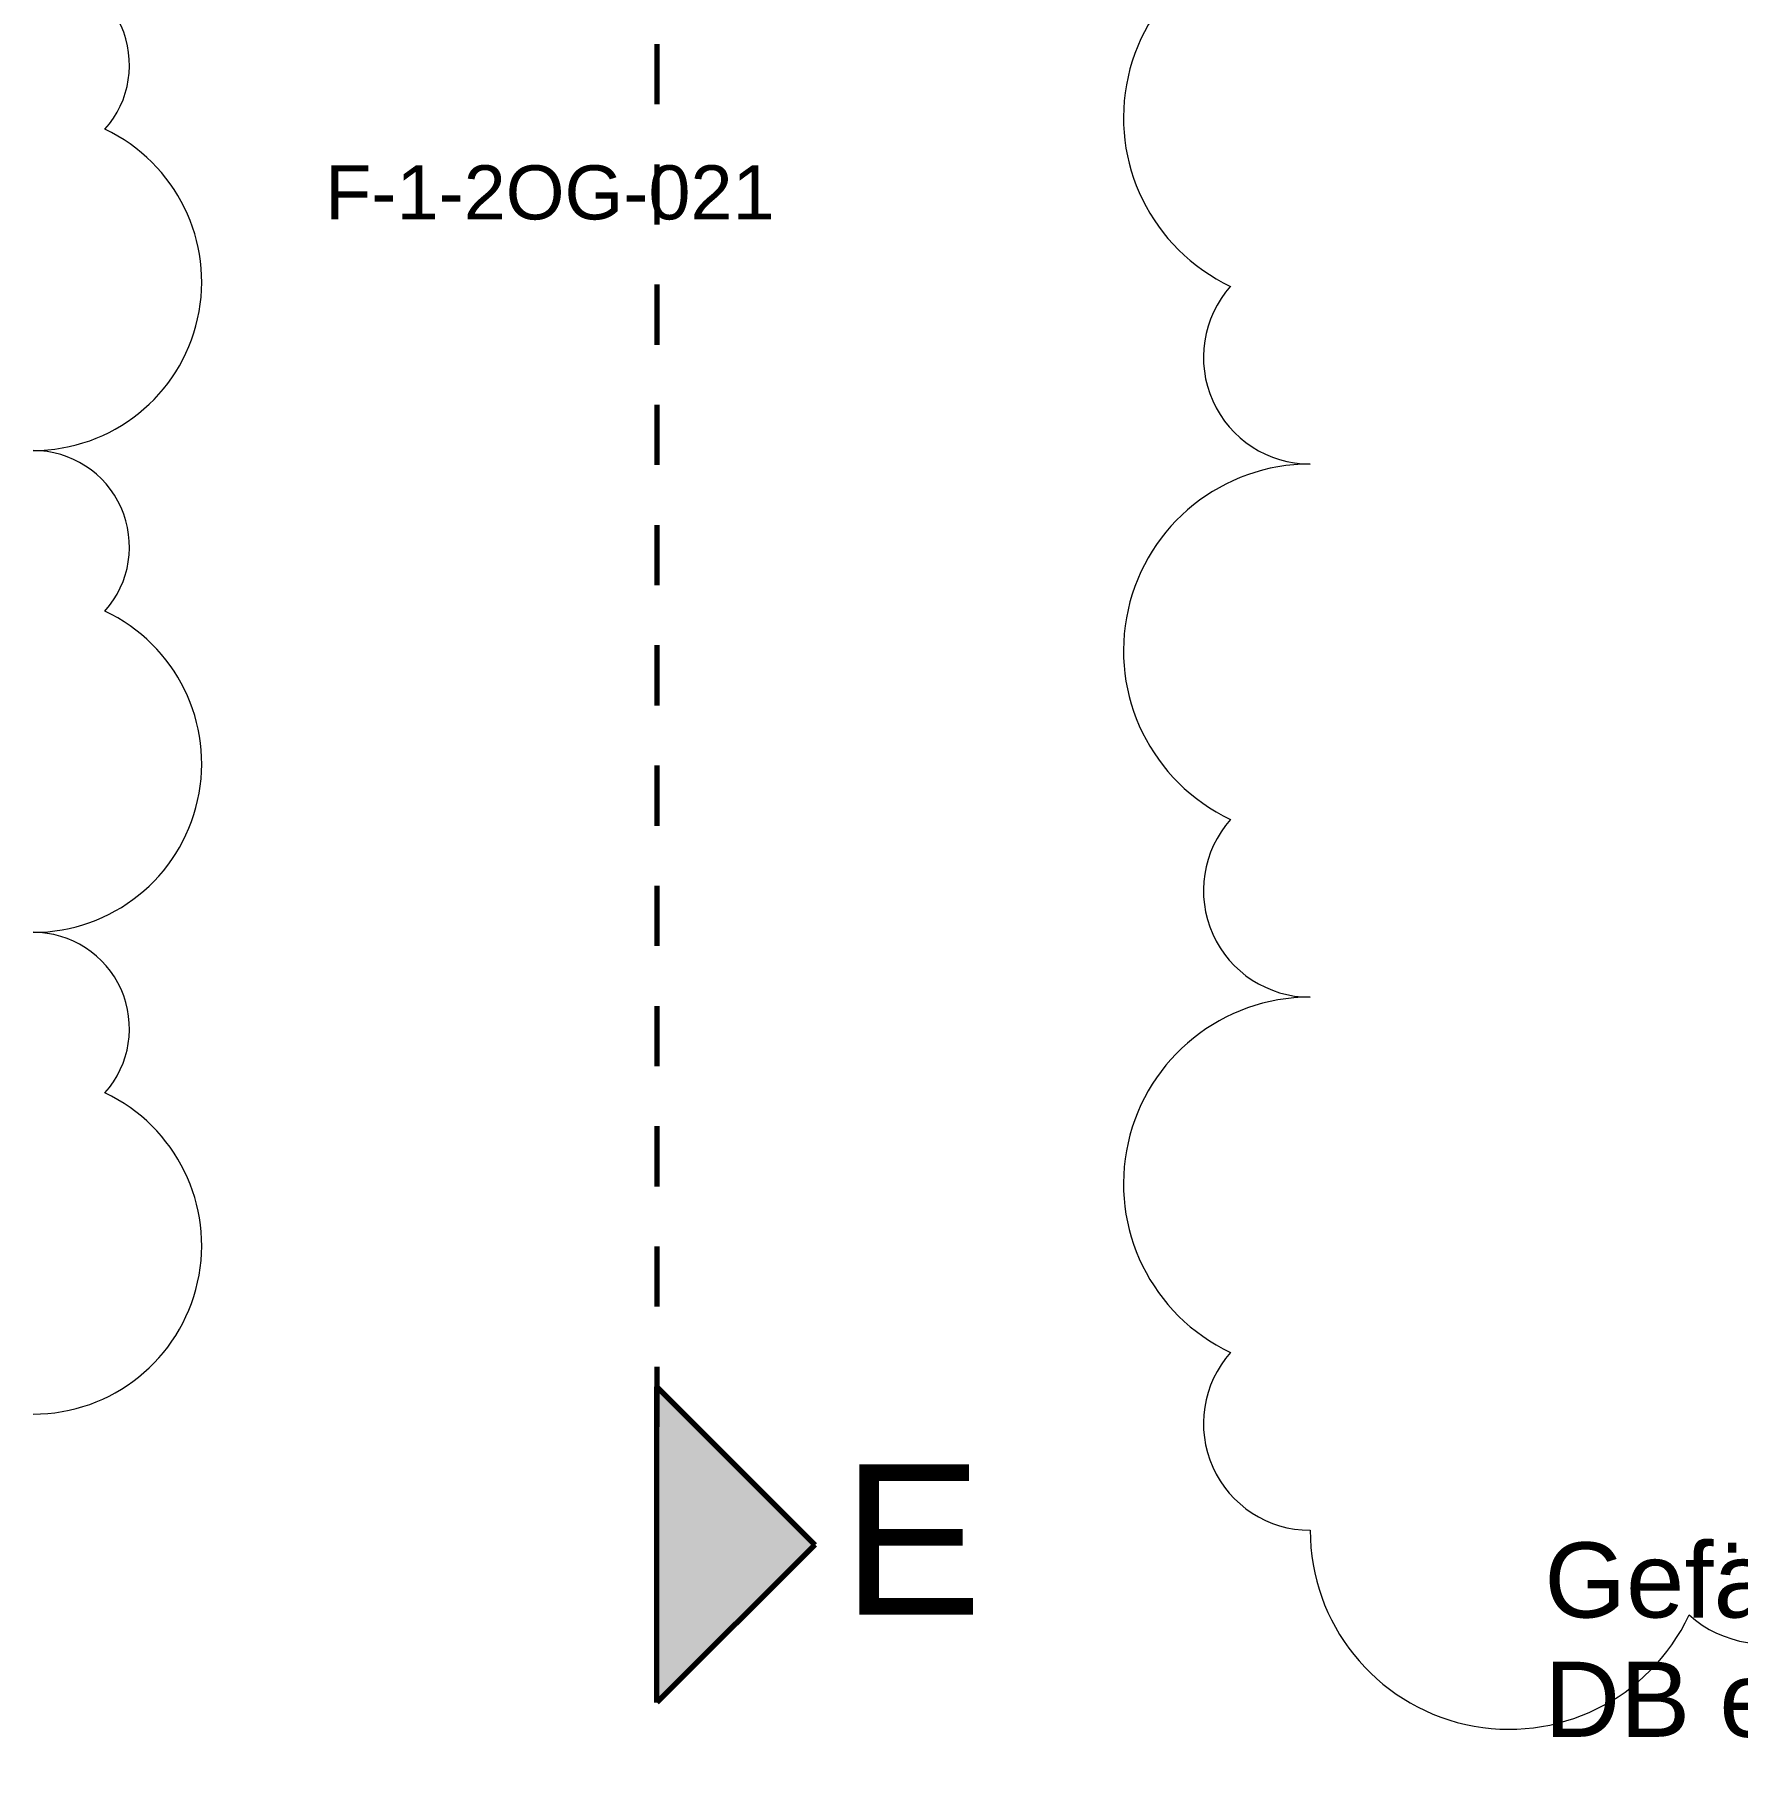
# Model space of a CAD drawing. Header units: metres. Extents: x 3 to 50, y 58.8 to 100.4.
# Drawn here: x 12.57 to 15.403, y 67.497 to 70.367 of the extents above; entities that cross this region are included whole.
import ezdxf

# ---------------------------------------------------------------- set-up
doc = ezdxf.new("R2010")
doc.units = ezdxf.units.M
doc.linetypes.add('Achse', pattern=[0.009, 0.005, -0.002, 0, -0.002])
for name, color, linetype, lineweight in [('A-GLAZ-IDEN_', 152, 'Continuous', 9), ('G-ANNO-REVC-IDEN_', 71, 'Continuous', 9), ('G-ANNO-REVC_', 71, 'Continuous', 9), ('G-ANNO-SYMB_', 111, 'Continuous', 9)]:
    doc.layers.add(name, color=color, linetype=linetype, lineweight=lineweight)
doc.styles.add('Arial_2', font='arial.ttf', dxfattribs={"height": 0.125})
doc.styles.add('Arial_3', font='arial.ttf', dxfattribs={"height": 0.09})
doc.styles.add('Arial_8', font='arial.ttf', dxfattribs={"height": 0.25})

# ---------------------------------------------------------------- blocks, each defined once
blk = doc.blocks.new('Schnitt - 100_Gebaeudeschnitt-1262219-263_PP_02OG_BT1')
at = {"layer": 'G-ANNO-SYMB_'}
blk.add_hatch(color=256, dxfattribs=at).paths.add_polyline_path([(-0.008295, 0), (-0.003046, 0.005249), (0.002203, 0)])
at = {"layer": 'G-ANNO-SYMB_', "lineweight": 70}
for p, q in [((-0.003046, 0.005249), (-0.008295, 0)), ((0.002203, 0), (-0.003046, 0.005249)), ((-0.008295, 0), (0.002203, 0))]:
    blk.add_line(p, q, dxfattribs=at)
blk = doc.blocks.new('Family - ___-11893450-263_PP_02OG_BT1')
at = {"layer": 'G-ANNO-REVC_'}
for centre, radius, start, end in [((12.5674, 70.3162), 0.1603, 318.1897, 90), ((12.5674, 69.9555), 0.2805, 270, 64.7912), ((12.5674, 69.5147), 0.1603, 318.1897, 90), ((12.5674, 69.154), 0.2805, 270, 64.7912), ((12.5674, 68.7132), 0.1603, 318.1897, 90), ((12.5674, 68.3525), 0.2805, 270, 64.7912)]:
    blk.add_arc(centre, radius, start, end, dxfattribs=at)
blk = doc.blocks.new('Family - ___-11893459-263_PP_02OG_BT1')
at = {"layer": 'G-ANNO-REVC_'}
for centre, radius, start, end in [((14.6917, 70.2289), 0.3104, 90, 244.7912), ((14.6917, 69.8299), 0.1774, 138.1897, 270), ((14.6917, 69.3421), 0.3104, 90, 244.7912), ((14.6917, 68.943), 0.1774, 138.1897, 270), ((14.6917, 68.4553), 0.3104, 90, 244.7912), ((14.6917, 68.0562), 0.1774, 138.1897, 270), ((15.0228, 67.8788), 0.331, 180, 334.7912), ((15.4483, 67.8788), 0.1891, 228.1897, 0)]:
    blk.add_arc(centre, radius, start, end, dxfattribs=at)

msp = doc.modelspace()

# ---------------------------------------------------------------- linework, layer by layer
at = {"layer": 'G-ANNO-SYMB_', "linetype": 'Achse', "lineweight": 70}
msp.add_line((13.6052, 91.5509), (13.6052, 68.007), dxfattribs=at)

# ---------------------------------------------------------------- block references
at = {"layer": 'G-ANNO-REVC_'}
for name in ['Family - ___-11893459-263_PP_02OG_BT1', 'Family - ___-11893450-263_PP_02OG_BT1']:
    msp.add_blockref(name, (0, 0), dxfattribs=at)
at = {"layer": 'G-ANNO-SYMB_', "extrusion": (0, 0, -1), "xscale": 49.99999999999998, "yscale": 49.99999999999998, "zscale": 49.99999999999998, "rotation": 90.00000000005366}
msp.add_blockref('Schnitt - 100_Gebaeudeschnitt-1262219-263_PP_02OG_BT1', (-13.6052, 68.007), dxfattribs=at)

# ---------------------------------------------------------------- texts
at = {"layer": 'A-GLAZ-IDEN_', "insert": (13.0533, 70.1494), "char_height": 0.09, "width": 0.889873, "attachment_point": 1, "style": 'Arial_3'}
msp.add_mtext('F-1-2OG-021', dxfattribs=at)
at = {"layer": 'G-ANNO-REVC-IDEN_', "char_height": 0.125, "attachment_point": 1, "style": 'Arial_2'}
for s, insert, width in [('Gefälle angepasst,', (15.0814, 67.8586), 1.755696), ('DB ergänzt', (15.0814, 67.6601), 1.054219)]:
    msp.add_mtext(s, dxfattribs=dict(at, insert=insert, width=width))
at = {"layer": 'G-ANNO-SYMB_', "insert": (13.9131, 67.9885), "char_height": 0.25, "width": 0.284599, "attachment_point": 1, "style": 'Arial_8'}
msp.add_mtext('E', dxfattribs=at)

doc.saveas('drawing.dxf')
